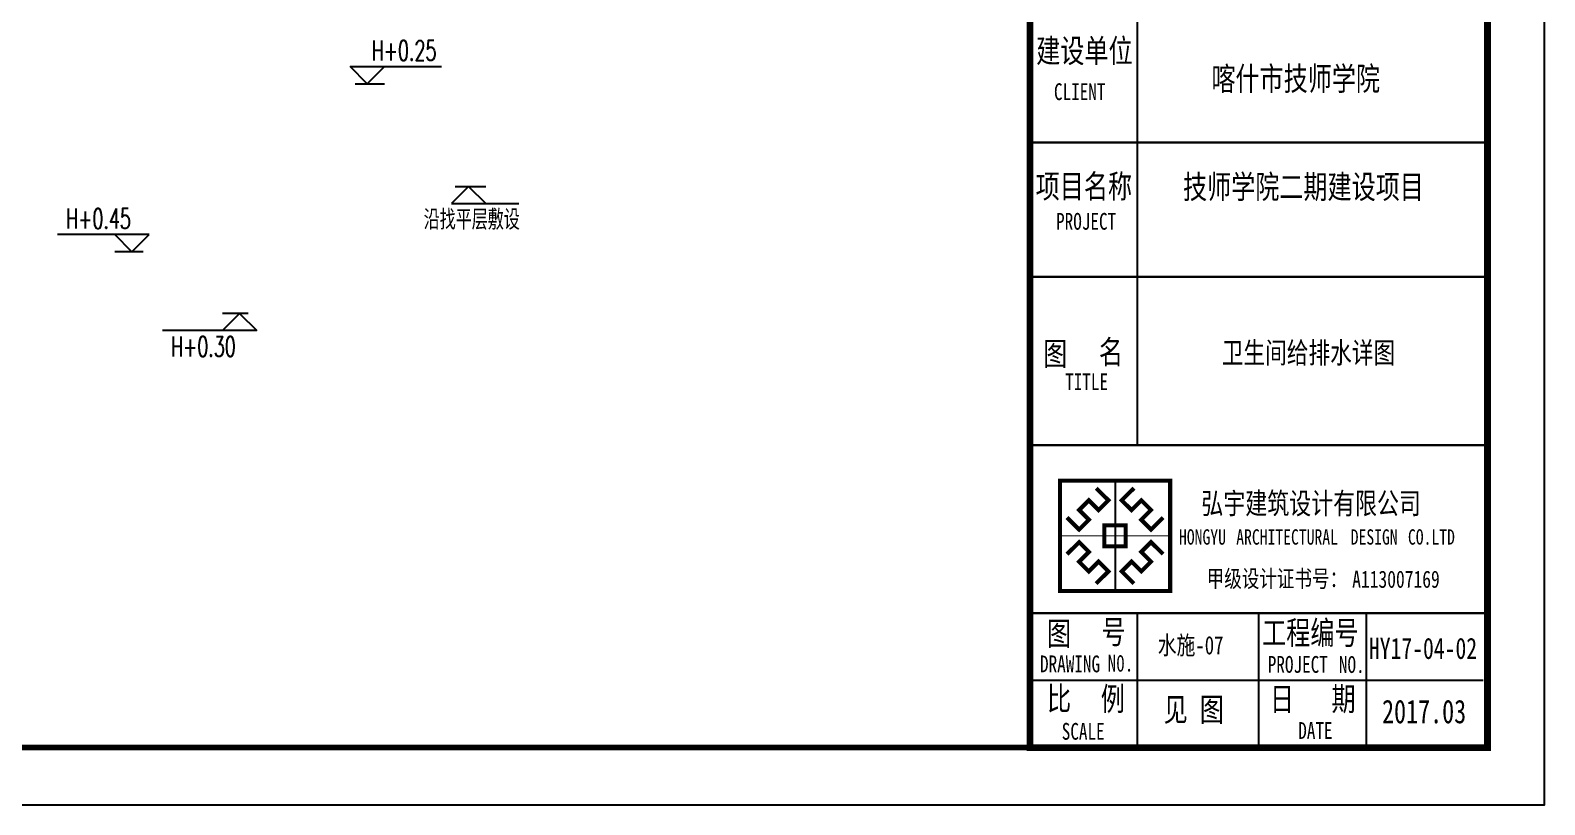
# Model space of a CAD drawing. Extents: x -46552 to 500351, y 55470 to 139570.
# Drawn here: x 389189 to 402427, y 72375 to 79151 of the extents above; entities that cross this region are included whole.
import ezdxf

# ---------------------------------------------------------------- set-up
doc = ezdxf.new("R2010")
doc.units = 0
doc.header["$LTSCALE"] = 1000
doc.header["$MEASUREMENT"] = 0
for name, color, linetype in [('PUB_TITLE', 7, 'Continuous'), ('TK', 126, 'Continuous'), ('TWT_ELEV', 3, 'Continuous')]:
    doc.layers.add(name, color=color, linetype=linetype)
doc.styles.add('-宋体', font='', dxfattribs={"width": 0.8})
doc.styles.add('_TWT_DIM_ELE', font='SIMPLEX', dxfattribs={"width": 0.8, "height": 3.5, "bigfont": 'HZTXT'})
doc.styles.get('-宋体').set_extended_font_data('SimSun')

# ---------------------------------------------------------------- blocks, each defined once
blk = doc.blocks.new('logo')
at = {"color": 6}
blk.add_line((1004, 2011), (1004, 0), dxfattribs=at)
at = {"color": 6, "const_width": 74.6}
for points in [[(0, 2011), (2008, 2011), (2008, 0), (0, 0)], [(809, 1198), (1199, 1198), (1199, 813), (809, 813)]]:
    blk.add_lwpolyline(points, close=True, dxfattribs=at)
at = {"color": 6}
blk.add_lwpolyline([(0, 2011), (2008, 2011), (2008, 0), (0, 0)], close=True, dxfattribs=at)
for points, const_width in [([(1004, 2011), (1004, 0)], 15.2), ([(660, 1874), (883, 1654), (704, 1475), (526, 1653), (350, 1477), (528, 1299), (350, 1120), (129, 1340)], 74.6), ([(1348, 1874), (1125, 1654), (1304, 1475), (1482, 1653), (1658, 1477), (1480, 1299), (1659, 1120), (1879, 1340)], 74.6), ([(0, 1006), (2008, 1006)], 15.2), ([(660, 137), (883, 357), (704, 536), (526, 358), (350, 534), (528, 712), (350, 891), (129, 671)], 74.6), ([(1348, 137), (1125, 357), (1304, 536), (1482, 358), (1658, 534), (1480, 712), (1659, 891), (1879, 671)], 74.6)]:
    blk.add_lwpolyline(points, dxfattribs=dict(at, const_width=const_width))
blk = doc.blocks.new('jztq')
at = {"layer": 'TK'}
for p, q in [((256167, 240984), (256167, 288043)), ((258050, 246278), (258050, 253925)), ((256167, 249220), (256167, 251573)), ((256167, 243337), (256167, 246278)), ((256167, 246278), (264167, 246278)), ((256167, 242161), (256167, 243337)), ((256167, 243337), (264167, 243337)), ((256167, 243337), (264091, 243337)), ((258050, 240984), (258050, 243337)), ((260167, 240984), (260167, 243337)), ((262050, 240984), (262050, 243337)), ((256167, 240984), (256167, 242161)), ((256167, 242161), (264091, 242161)), ((256167, 242161), (257344, 242161)), ((257344, 242161), (257579, 242161)), ((257579, 242161), (257815, 242161)), ((264167, 240984), (256167, 240984)), ((256167, 240984), (258167, 240984)), ((264167, 240984), (257165, 240984))]:
    blk.add_line(p, q, dxfattribs=at)
at = {"layer": 'TK', "const_width": 118}
blk.add_lwpolyline([(256167, 298384), (264167, 298384), (264167, 240984), (256167, 240984)], close=True, dxfattribs=at)
at = {"layer": 'TK', "const_width": 40}
for points in [[(256167, 251573), (264167, 251573)], [(256167, 249220), (264167, 249220)], [(256167, 246278), (264167, 246278)], [(256167, 243337), (264167, 243337)]]:
    blk.add_lwpolyline(points, dxfattribs=at)
at = {"layer": 'TK'}
blk.add_point((264167, 240984), dxfattribs=at)
blk.add_point((264167, 240984), dxfattribs=at)
at = {"layer": 'TK', "color": 5, "xscale": 0.9602938544121571, "yscale": 0.9602938544121571, "zscale": 0.9602938544277988}
blk.add_blockref('logo', (256691, 243723), dxfattribs=at)
at = {"layer": 'TK', "style": '-宋体', "width": 0.75}
for s, height, p in [('建设单位', 411.8, (256277, 252970)), ('CLIENT', 294.1, (256587, 252314)), ('项目名称', 411.8, (256268, 250599)), ('PROJECT', 294.1, (256624, 250045)), ('图', 412, (256398, 247669)), ('名', 412, (257373, 247699)), ('TITLE', 294.1, (256782, 247238)), ('图', 412, (256464, 242773)), ('号', 412, (257419, 242801)), ('工程编号', 411.8, (260227, 242787)), ('DRAWING', 294.1, (256343, 242301)), ('N0.', 294.1, (257525, 242313)), ('PROJECT', 294.1, (260325, 242292)), ('NO.', 294.1, (261569, 242290)), ('比', 412, (256466, 241637)), ('例', 412, (257405, 241630)), ('日', 412, (260364, 241626)), ('期', 412, (261440, 241629)), ('见 图', 411.8, (258505, 241444)), ('SCALE', 294.1, (256723, 241121)), ('DATE', 294.1, (260858, 241135))]:
    blk.add_text(s, height=height, dxfattribs=at).set_placement(p)
at = {"layer": 'TK', "color": 1, "style": '-宋体', "width": 0.75}
for s, p in [('喀什市技师学院', (259339, 252483)), ('技师学院二期建设项目', (258843, 250591))]:
    blk.add_text(s, height=411.8, dxfattribs=at).set_placement(p)
at = {"layer": 'TK', "color": 9, "style": '-宋体', "width": 0.75}
for s, height, p in [('弘宇建筑设计有限公司', 375.3, (259164, 245070)), ('HONGYU', 268.1, (258773, 244535, 0)), ('ARCHITECTURAL', 268.06, (259774, 244535, 0)), ('DESIGN', 268.1, (261775, 244535, 0)), ('CO.LTD', 268.1, (262776, 244535, 0)), ('甲级设计证书号：', 300.1, (259257, 243790)), ('A113007169', 300.1, (261801, 243780))]:
    blk.add_text(s, height=height, dxfattribs=at).set_placement(p)
at = {"layer": 'TK', "color": 3, "style": '-宋体', "width": 0.75}
blk.add_text('HY17-04-02', height=370.6, dxfattribs=at).set_placement((262094, 242535))
at = {"layer": 'TK', "color": 4, "style": '-宋体', "width": 0.75}
blk.add_text('2017.03', height=411.8, dxfattribs=at).set_placement((262323, 241409))

msp = doc.modelspace()

# ---------------------------------------------------------------- linework, layer by layer
at = {"layer": 'PUB_TITLE'}
msp.add_lwpolyline([(360377, 72375), (402427, 72375), (402427, 102075), (360377, 102075)], close=True, dxfattribs=at)
at = {"layer": 'PUB_TITLE', "const_width": 50}
msp.add_lwpolyline([(361627, 72875), (401927, 72875), (401927, 101575), (361627, 101575)], close=True, dxfattribs=at)
at = {"layer": 'TWT_ELEV'}
for p, q in [((392135, 78683), (391985, 78833)), ((391985, 78833), (392785, 78833)), ((392135, 78683), (392285, 78833)), ((392028, 78683), (392285, 78683)), ((393020, 77784), (392870, 77634)), ((392902, 77784), (393170, 77784)), ((393020, 77784), (393170, 77634)), ((392870, 77634), (393461, 77634)), ((390228, 77363), (389428, 77363)), ((390078, 77213), (389928, 77363)), ((390078, 77213), (390228, 77363)), ((390176, 77213), (389928, 77213)), ((391019, 76673), (390869, 76523)), ((391094, 76673), (390869, 76673)), ((391019, 76673), (391169, 76523)), ((391169, 76523), (390345, 76523))]:
    msp.add_line(p, q, dxfattribs=at)

# ---------------------------------------------------------------- block references
at = {"xscale": 0.5, "yscale": 0.5, "zscale": 0.5}
msp.add_blockref('jztq', (269844, -47617), dxfattribs=at)

# ---------------------------------------------------------------- texts
at = {"style": '-宋体', "width": 0.75}
for s, height, p in [('卫生间给排水详图', 185.1, (399605, 76237)), ('水施-07', 160.6, (399045, 73690))]:
    msp.add_text(s, height=height, dxfattribs=at).set_placement(p)
at = {"layer": 'TWT_ELEV', "color": 7, "style": '_TWT_DIM_ELE'}
for s, width, p in [('H+0.25', 0.64, (392173, 78886)), ('H+0.45', 0.64, (389502, 77415)), ('沿找平层敷设', 0.8, (392628, 77406)), ('H+0.30', 0.64, (390419, 76296))]:
    msp.add_text(s, height=175, dxfattribs=dict(at, width=width)).set_placement(p)

doc.saveas('drawing.dxf')
